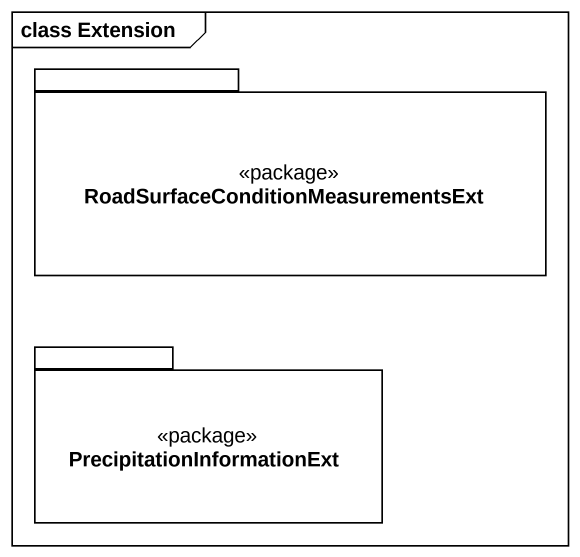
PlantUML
@startuml
mainframe class Extension
package "RoadSurfaceConditionMeasurementsExt" as RoadSurfaceConditionMeasurem <<package>> {
}
package PrecipitationInformationExt <<package>> {
}
@enduml
